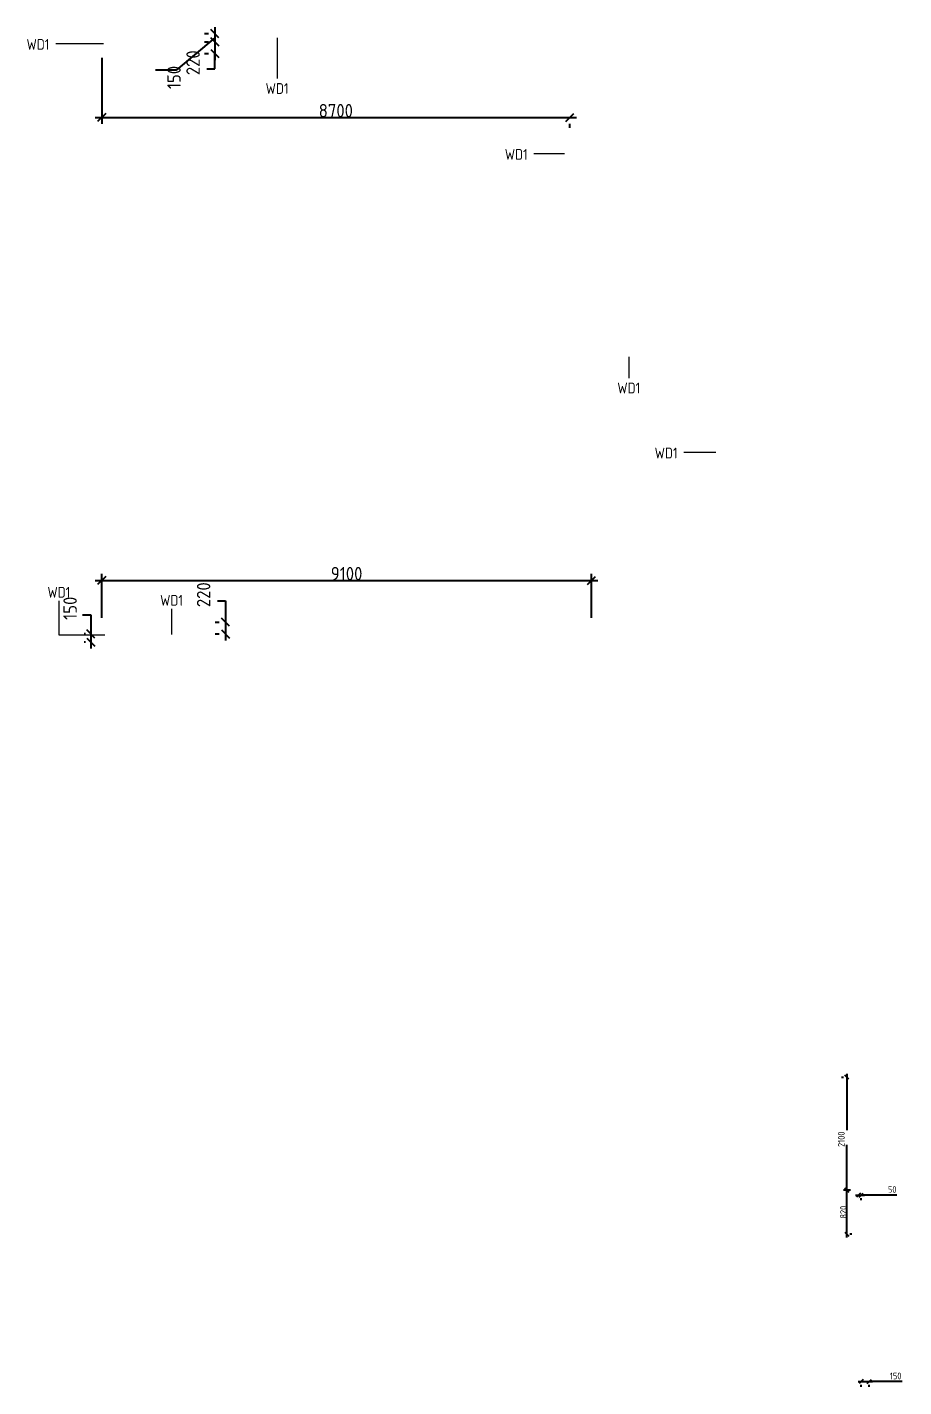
# Model space of a CAD drawing. Header units: millimetres. Extents: x -4029 to 232974, y -8553 to 104777.
# Drawn here: x 216687 to 232974, y 67906 to 93160 of the extents above; entities that cross this region are included whole.
import ezdxf

# ---------------------------------------------------------------- set-up
doc = ezdxf.new("R2010")
doc.units = ezdxf.units.MM
doc.layers.add('5.1) Перегародка WD6', color=6, linetype='Continuous', lineweight=9)
doc.styles.add('GOST Common_1', font='', dxfattribs={"width": 0.9, "height": 200})
doc.styles.add('ISOCPEUR', font='isocpeur.ttf', dxfattribs={"width": 0.9, "height": 250})
doc.styles.add('ISOCPEUR_3', font='isocpeur.ttf', dxfattribs={"width": 0.9, "height": 125})
doc.styles.get('GOST Common_1').set_extended_font_data('GOST Common')
doc.dimstyles.new('ISO-2_5_0_9К_БОЛЬШОЙ', dxfattribs={"dimscale": 304.8, "dimtxt": 248.995294, "dimasz": 0.492126, "dimexe": 0.393701, "dimexo": 0.984252, "dimgap": 0, "dimtad": 1, "dimdec": 0, "dimrnd": 10, "dimzin": 0, "dimdsep": 46, "dimtxsty": 'ISOCPEUR', "dimblk1": 'OBLIQUE', "dimblk2": 'OBLIQUE', "dimsah": 1, "dimcen": 0.09, "dimdle": 0.393701, "dimazin": 0, "dimtfac": 1, "dimtdec": 4, "dimtix": 1, "dimtmove": 0, "dimatfit": 3, "dimfxl": 1, "dimtvp": 1, "dimtolj": 1, "dimtzin": 0, "dimarcsym": 2})
doc.dimstyles.new('ISO-2_5_0_9К_БОЛЬШОЙ_2', dxfattribs={"dimscale": 304.8, "dimtxt": 248.995294, "dimasz": 0.492126, "dimexe": 0.393701, "dimexo": 0.984252, "dimgap": 0, "dimtad": 1, "dimdec": 0, "dimrnd": 10, "dimzin": 0, "dimdsep": 46, "dimtxsty": 'ISOCPEUR', "dimblk1": 'OBLIQUE', "dimblk2": 'OBLIQUE', "dimsah": 1, "dimcen": 0.09, "dimdle": 0.393701, "dimazin": 0, "dimtfac": 1, "dimtdec": 4, "dimtix": 1, "dimtmove": 1, "dimatfit": 3, "dimfxl": 1, "dimtvp": 1, "dimtolj": 1, "dimtzin": 0, "dimarcsym": 2})
doc.dimstyles.new('ISO-2_5_0_9К_БОЛЬШОЙ_3', dxfattribs={"dimscale": 304.8, "dimtxt": 124.497647, "dimasz": 0.246063, "dimexe": 0.19685, "dimexo": 0.492126, "dimgap": 0, "dimtad": 1, "dimdec": 0, "dimrnd": 10, "dimzin": 0, "dimdsep": 46, "dimtxsty": 'ISOCPEUR_3', "dimblk1": 'OBLIQUE', "dimblk2": 'OBLIQUE', "dimsah": 1, "dimcen": 0.09, "dimdle": 0.19685, "dimazin": 0, "dimtfac": 1, "dimtdec": 4, "dimtix": 1, "dimtmove": 1, "dimatfit": 3, "dimfxl": 1, "dimtvp": 1, "dimtolj": 1, "dimtzin": 0, "dimarcsym": 2})
doc.dimstyles.new('ISO-2_5_0_9К_БОЛЬШОЙ_4', dxfattribs={"dimscale": 304.8, "dimtxt": 124.497647, "dimasz": 0.246063, "dimexe": 0.19685, "dimexo": 0.492126, "dimgap": 0, "dimtad": 1, "dimdec": 0, "dimrnd": 10, "dimzin": 0, "dimdsep": 46, "dimtxsty": 'ISOCPEUR_3', "dimblk1": 'OBLIQUE', "dimblk2": 'OBLIQUE', "dimsah": 1, "dimcen": 0.09, "dimdle": 0.19685, "dimazin": 0, "dimtfac": 1, "dimtdec": 4, "dimtix": 1, "dimtmove": 0, "dimatfit": 3, "dimfxl": 1, "dimtvp": 1, "dimtolj": 1, "dimtzin": 0, "dimarcsym": 2})
doc.dimstyles.new('ISO-2_5_0_9К_БОЛЬШОЙ_5', dxfattribs={"dimscale": 304.8, "dimtxt": 124.497647, "dimasz": 0.246063, "dimexe": 0.19685, "dimexo": 0.492126, "dimgap": 0, "dimtad": 1, "dimdec": 0, "dimrnd": 10, "dimzin": 0, "dimdsep": 46, "dimtxsty": 'ISOCPEUR_3', "dimblk1": 'OBLIQUE', "dimblk2": 'OBLIQUE', "dimsah": 1, "dimcen": 0.09, "dimdle": 0.19685, "dimazin": 0, "dimtfac": 1, "dimtdec": 4, "dimtix": 1, "dimtmove": 2, "dimatfit": 3, "dimfxl": 1, "dimtvp": 1, "dimtolj": 1, "dimtzin": 0, "dimarcsym": 2})

# ---------------------------------------------------------------- blocks, each defined once
blk = doc.blocks.new('_Oblique')
at = {"color": 0, "linetype": 'ByBlock', "lineweight": -2}
blk.add_line((-0.5, -0.5), (0.5, 0.5), dxfattribs=at)
blk = doc.blocks.new('*D880')
at = {"layer": '5.1) Перегародка WD6', "color": 0, "lineweight": -2, "transparency": 16777216}
for p, q in [((217717, 82244), (217867, 82244)), ((217867, 82244), (217867, 81889)), ((217771, 81889), (217747, 81889)), ((217867, 82009), (217867, 81619)), ((217771, 81739), (217747, 81739))]:
    blk.add_line(p, q, dxfattribs=at)
at = {"layer": 'Defpoints', "color": 0, "transparency": 16777216}
for p in [(218071, 81889), (217867, 81739), (218071, 81739)]:
    blk.add_point(p, dxfattribs=at)
at = {"layer": '5.1) Перегародка WD6', "color": 0, "lineweight": -2, "transparency": 16777216, "xscale": 150, "yscale": 150, "zscale": 150}
for p, rotation in [((217867, 81889), 90), ((217867, 81739), 270)]:
    blk.add_blockref('_Oblique', p, dxfattribs=dict(at, rotation=rotation))
at = {"layer": '5.1) Перегародка WD6', "color": 0, "transparency": 16777216, "insert": (217359, 82152), "char_height": 250, "width": 517.14, "attachment_point": 1, "rotation": 90, "line_spacing_factor": 1.149209, "style": 'ISOCPEUR'}
blk.add_mtext('\\A1;150', dxfattribs=at)
blk = doc.blocks.new('*D881')
at = {"layer": '5.1) Перегародка WD6', "color": 0, "lineweight": -2, "transparency": 16777216}
for p, q in [((218071, 92590), (218071, 91364)), ((217951, 91484), (226891, 91484)), ((226771, 91290), (226771, 91364))]:
    blk.add_line(p, q, dxfattribs=at)
at = {"layer": 'Defpoints', "color": 0, "transparency": 16777216}
for p in [(218071, 92890), (226771, 91590), (226771, 91484)]:
    blk.add_point(p, dxfattribs=at)
at = {"layer": '5.1) Перегародка WD6', "color": 0, "lineweight": -2, "transparency": 16777216, "xscale": 150, "yscale": 150, "zscale": 150, "rotation": 180}
blk.add_blockref('_Oblique', (218071, 91484), dxfattribs=at)
at = {"layer": '5.1) Перегародка WD6', "color": 0, "lineweight": -2, "transparency": 16777216, "xscale": 150, "yscale": 150, "zscale": 150}
blk.add_blockref('_Oblique', (226771, 91484), dxfattribs=at)
at = {"layer": '5.1) Перегародка WD6', "color": 0, "transparency": 16777216, "insert": (222421, 91609), "char_height": 250, "width": 758.48, "attachment_point": 5, "style": 'ISOCPEUR'}
blk.add_mtext('\\A1;8700', dxfattribs=at)
blk = doc.blocks.new('*D882')
at = {"layer": '5.1) Перегародка WD6', "color": 0, "lineweight": -2, "transparency": 16777216}
for p, q in [((220174, 92965), (219455, 92361)), ((219980, 93040), (220054, 93040)), ((220174, 93160), (220174, 92770)), ((219980, 92890), (220054, 92890)), ((219455, 92361), (219073, 92361))]:
    blk.add_line(p, q, dxfattribs=at)
at = {"layer": 'Defpoints', "color": 0, "transparency": 16777216}
for p in [(220280, 93040), (220174, 92890), (220280, 92890)]:
    blk.add_point(p, dxfattribs=at)
at = {"layer": '5.1) Перегародка WD6', "color": 0, "lineweight": -2, "transparency": 16777216, "xscale": 150, "yscale": 150, "zscale": 150}
for p, rotation in [((220174, 93040), 90), ((220174, 92890), 270)]:
    blk.add_blockref('_Oblique', p, dxfattribs=dict(at, rotation=rotation))
at = {"layer": '5.1) Перегародка WD6', "color": 0, "transparency": 16777216, "insert": (219289, 92011), "char_height": 250, "width": 517.14, "attachment_point": 1, "rotation": 90, "line_spacing_factor": 1.149209, "style": 'ISOCPEUR'}
blk.add_mtext('\\A1;150', dxfattribs=at)
blk = doc.blocks.new('*D883')
at = {"layer": '5.1) Перегародка WD6', "color": 0, "lineweight": -2, "transparency": 16777216}
for p, q in [((220174, 93010), (220174, 92550)), ((219980, 92890), (220054, 92890)), ((219980, 92670), (220054, 92670)), ((220174, 92386), (220174, 92670)), ((220024, 92386), (220174, 92386))]:
    blk.add_line(p, q, dxfattribs=at)
at = {"layer": 'Defpoints', "color": 0, "transparency": 16777216}
for p in [(220280, 92890), (220174, 92670), (220280, 92670)]:
    blk.add_point(p, dxfattribs=at)
at = {"layer": '5.1) Перегародка WD6', "color": 0, "lineweight": -2, "transparency": 16777216, "xscale": 150, "yscale": 150, "zscale": 150}
for p, rotation in [((220174, 92890), 90), ((220174, 92670), 270)]:
    blk.add_blockref('_Oblique', p, dxfattribs=dict(at, rotation=rotation))
at = {"layer": '5.1) Перегародка WD6', "color": 0, "transparency": 16777216, "insert": (219644, 92269), "char_height": 250, "width": 568.86, "attachment_point": 1, "rotation": 90, "line_spacing_factor": 1.149209, "style": 'ISOCPEUR'}
blk.add_mtext('\\A1;220', dxfattribs=at)
blk = doc.blocks.new('*D884')
at = {"layer": '5.1) Перегародка WD6', "color": 0, "lineweight": -2, "transparency": 16777216}
for p, q in [((220221, 82506), (220371, 82506)), ((220371, 82506), (220371, 82109)), ((220177, 82109), (220251, 82109)), ((220371, 82229), (220371, 81769)), ((220177, 81889), (220251, 81889))]:
    blk.add_line(p, q, dxfattribs=at)
at = {"layer": 'Defpoints', "color": 0, "transparency": 16777216}
for p in [(220477, 82109), (220371, 81889), (220477, 81889)]:
    blk.add_point(p, dxfattribs=at)
at = {"layer": '5.1) Перегародка WD6', "color": 0, "lineweight": -2, "transparency": 16777216, "xscale": 150, "yscale": 150, "zscale": 150}
for p, rotation in [((220371, 82109), 90), ((220371, 81889), 270)]:
    blk.add_blockref('_Oblique', p, dxfattribs=dict(at, rotation=rotation))
at = {"layer": '5.1) Перегародка WD6', "color": 0, "transparency": 16777216, "insert": (219840, 82388), "char_height": 250, "width": 568.86, "attachment_point": 1, "rotation": 90, "line_spacing_factor": 1.149209, "style": 'ISOCPEUR'}
blk.add_mtext('\\A1;220', dxfattribs=at)
blk = doc.blocks.new('*D885')
at = {"layer": '5.1) Перегародка WD6', "color": 0, "lineweight": -2, "transparency": 16777216}
for p, q in [((217951, 82885), (227291, 82885)), ((218071, 82189), (218071, 83005)), ((227171, 82189), (227171, 83005))]:
    blk.add_line(p, q, dxfattribs=at)
at = {"layer": 'Defpoints', "color": 0, "transparency": 16777216}
for p in [(227171, 82885), (218071, 81889), (227171, 81889)]:
    blk.add_point(p, dxfattribs=at)
at = {"layer": '5.1) Перегародка WD6', "color": 0, "lineweight": -2, "transparency": 16777216, "xscale": 150, "yscale": 150, "zscale": 150, "rotation": 180}
blk.add_blockref('_Oblique', (218071, 82885), dxfattribs=at)
at = {"layer": '5.1) Перегародка WD6', "color": 0, "lineweight": -2, "transparency": 16777216, "xscale": 150, "yscale": 150, "zscale": 150}
blk.add_blockref('_Oblique', (227171, 82885), dxfattribs=at)
at = {"layer": '5.1) Перегародка WD6', "color": 0, "transparency": 16777216, "insert": (222621, 83010), "char_height": 250, "width": 706.76, "attachment_point": 5, "style": 'ISOCPEUR'}
blk.add_mtext('\\A1;9100', dxfattribs=at)
blk = doc.blocks.new('*D886')
at = {"layer": '5.1) Перегародка WD6', "color": 0, "lineweight": -2, "transparency": 16777216}
for p, q in [((232123, 68003), (232393, 68003)), ((232183, 67906), (232183, 67943)), ((232940, 68003), (232333, 68003)), ((232333, 67906), (232333, 67943))]:
    blk.add_line(p, q, dxfattribs=at)
at = {"layer": 'Defpoints', "color": 0, "transparency": 16777216}
for p in [(232183, 68056), (232333, 68056), (232333, 68003)]:
    blk.add_point(p, dxfattribs=at)
at = {"layer": '5.1) Перегародка WD6', "color": 0, "lineweight": -2, "transparency": 16777216, "xscale": 75, "yscale": 75, "zscale": 75, "rotation": 180}
blk.add_blockref('_Oblique', (232183, 68003), dxfattribs=at)
at = {"layer": '5.1) Перегародка WD6', "color": 0, "lineweight": -2, "transparency": 16777216, "xscale": 75, "yscale": 75, "zscale": 75}
blk.add_blockref('_Oblique', (232333, 68003), dxfattribs=at)
at = {"layer": '5.1) Перегародка WD6', "color": 0, "transparency": 16777216, "insert": (232715, 68170), "char_height": 125, "width": 258.57, "attachment_point": 1, "line_spacing_factor": 1.149209, "style": 'ISOCPEUR_3'}
blk.add_mtext('\\A1;150', dxfattribs=at)
blk = doc.blocks.new('*D887')
at = {"layer": '5.1) Перегародка WD6', "color": 0, "lineweight": -2, "transparency": 16777216}
for p, q in [((231983, 71558), (231853, 71558)), ((231913, 70679), (231913, 71618)), ((232010, 70739), (231973, 70739))]:
    blk.add_line(p, q, dxfattribs=at)
at = {"layer": 'Defpoints', "color": 0, "transparency": 16777216}
for p in [(231913, 71558), (232133, 71558), (231860, 70739)]:
    blk.add_point(p, dxfattribs=at)
at = {"layer": '5.1) Перегародка WD6', "color": 0, "lineweight": -2, "transparency": 16777216, "xscale": 75, "yscale": 75, "zscale": 75}
for p, rotation in [((231913, 71558), 90), ((231913, 70739), 270)]:
    blk.add_blockref('_Oblique', p, dxfattribs=dict(at, rotation=rotation))
at = {"layer": '5.1) Перегародка WD6', "color": 0, "transparency": 16777216, "insert": (231851, 71149), "char_height": 125, "width": 284.43, "attachment_point": 5, "rotation": 90, "style": 'ISOCPEUR_3'}
blk.add_mtext('\\A1;820', dxfattribs=at)
blk = doc.blocks.new('*D888')
at = {"layer": '5.1) Перегародка WD6', "color": 0, "lineweight": -2, "transparency": 16777216}
for p, q in [((232073, 71467), (232243, 71467)), ((232133, 71408), (232133, 71407)), ((232842, 71467), (232183, 71467)), ((232183, 71370), (232183, 71407))]:
    blk.add_line(p, q, dxfattribs=at)
at = {"layer": 'Defpoints', "color": 0, "transparency": 16777216}
for p in [(232133, 71558), (232183, 71520), (232183, 71467)]:
    blk.add_point(p, dxfattribs=at)
at = {"layer": '5.1) Перегародка WD6', "color": 0, "lineweight": -2, "transparency": 16777216, "xscale": 75, "yscale": 75, "zscale": 75, "rotation": 180}
blk.add_blockref('_Oblique', (232133, 71467), dxfattribs=at)
at = {"layer": '5.1) Перегародка WD6', "color": 0, "lineweight": -2, "transparency": 16777216, "xscale": 75, "yscale": 75, "zscale": 75}
blk.add_blockref('_Oblique', (232183, 71467), dxfattribs=at)
at = {"layer": '5.1) Перегародка WD6', "color": 0, "transparency": 16777216, "insert": (232679, 71634), "char_height": 125, "width": 189.62, "attachment_point": 1, "line_spacing_factor": 1.149209, "style": 'ISOCPEUR_3'}
blk.add_mtext('\\A1;50', dxfattribs=at)
blk = doc.blocks.new('*D889')
at = {"layer": '5.1) Перегародка WD6', "color": 0, "lineweight": -2, "transparency": 16777216}
for p, q in [((231813, 73658), (231853, 73658)), ((231913, 73718), (231913, 72673)), ((231913, 71498), (231913, 72403)), ((231983, 71558), (231853, 71558))]:
    blk.add_line(p, q, dxfattribs=at)
at = {"layer": 'Defpoints', "color": 0, "transparency": 16777216}
for p in [(231963, 73658), (231913, 71558), (232133, 71558)]:
    blk.add_point(p, dxfattribs=at)
at = {"layer": '5.1) Перегародка WD6', "color": 0, "lineweight": -2, "transparency": 16777216, "xscale": 75, "yscale": 75, "zscale": 75}
for p, rotation in [((231913, 73658), 90), ((231913, 71558), 270)]:
    blk.add_blockref('_Oblique', p, dxfattribs=dict(at, rotation=rotation))
at = {"layer": '5.1) Перегародка WD6', "color": 0, "transparency": 16777216, "insert": (231750, 72361), "char_height": 125, "width": 353.38, "attachment_point": 1, "rotation": 90, "line_spacing_factor": 1.149209, "style": 'ISOCPEUR_3'}
blk.add_mtext('\\A1;2100', dxfattribs=at)

msp = doc.modelspace()

# ---------------------------------------------------------------- linework, layer by layer
at = {"layer": '5.1) Перегародка WD6', "color": 18, "true_color": 0x000000}
for p, q in [((221331.4884, 92965.0976), (221331.4884, 92205.2912)), ((218105.278, 92852.9844), (217215.9257, 92852.9844)), ((226667.1287, 90809.4387), (226101.9101, 90809.4387)), ((227865.8243, 87038.2338), (227865.8243, 86642.4977)), ((229483.9453, 85261.8183), (228885.9441, 85261.8183)), ((217278.0225, 81867.8356), (217278.0225, 82504.9707)), ((219371.4666, 81879.6478), (219371.4666, 82354.9708)), ((218127.536, 81867.8356), (217278.0225, 81867.8356))]:
    msp.add_line(p, q, dxfattribs=at)

# ---------------------------------------------------------------- texts
at = {"layer": '5.1) Перегародка WD6', "color": 18, "true_color": 0x000000, "char_height": 200, "width": 533.923875, "attachment_point": 1, "style": 'GOST Common_1'}
for insert in [(216674.3549, 92940.5574), (221116.4801, 92120.8641), (225560.3393, 90897.0116), (227650.816, 86558.0706), (228344.3733, 85349.3912), (217063.0142, 82764.5437), (219156.4583, 82614.5437)]:
    msp.add_mtext('WD1', dxfattribs=dict(at, insert=insert))

# ---------------------------------------------------------------- dimensions: what is measured, and where the dimension line sits
at = {"layer": '5.1) Перегародка WD6', "color": 18, "true_color": 0x000000}
for base, p1, p2, dimstyle, override, picture, middle in [((220174.061, 92890.0976), (220280.127, 93040.0976), (220280.127, 92890.0976), 'ISO-2_5_0_9К_БОЛЬШОЙ_2', {"dimpost": '<>', "dimfxl": 150}, '*D882', (219455.2274, 92361.4538)), ((220174.061, 92670.0976), (220280.127, 92890.0976), (220280.127, 92670.0976), 'ISO-2_5_0_9К_БОЛЬШОЙ_2', {"dimpost": '<>', "dimfxl": 220}, '*D883', (220014.1137, 92386.4711)), ((220370.8643, 81889.0978), (220476.9303, 82109.0977), (220476.9303, 81889.0978), 'ISO-2_5_0_9К_БОЛЬШОЙ_2', {"dimpost": '<>', "dimfxl": 219.999915}, '*D884', (220210.917, 82506.0187)), ((217866.5091, 81739.0977), (218070.6096, 81889.0978), (218070.6096, 81739.0977), 'ISO-2_5_0_9К_БОЛЬШОЙ_2', {"dimpost": '<>', "dimfxl": 150.000085}, '*D880', (217706.5618, 82243.519)), ((231913.295, 71558.2369), (231963.4635, 73658.2369), (232133.4635, 71558.2369), 'ISO-2_5_0_9К_БОЛЬШОЙ_5', {"dimpost": '<>', "dimfxl": 2106.869716}, '*D889', (231833.3214, 72538.0095))]:
    dim = msp.add_linear_dim(base=base, p1=p1, p2=p2, angle=90, dimstyle=dimstyle, override=override, dxfattribs=at)
    dim.commit()
    dim.dimension.update_dxf_attribs({"geometry": picture, "text_midpoint": middle, "dimtype": 160, "text_rotation": 90})
for base, p1, p2, override, picture, middle in [((226770.6096, 91483.5227), (218070.6096, 92890.0976), (226770.6096, 91589.5888), {"dimpost": '<>', "dimfxl": 8796.665456}, '*D881', (222420.6096, 91608.5227)), ((227170.6096, 82884.5198), (218070.6096, 81889.0978), (227170.6096, 81889.0978), {"dimpost": '<>', "dimfxl": 9100}, '*D885', (222620.6096, 83009.5198))]:
    dim = msp.add_linear_dim(base=base, p1=p1, p2=p2, dimstyle='ISO-2_5_0_9К_БОЛЬШОЙ', override=override, dxfattribs=at)
    dim.commit()
    dim.dimension.update_dxf_attribs({"geometry": picture, "text_midpoint": middle})
dim = msp.add_linear_dim(base=(231913.295, 71558.2369), p1=(231860.262, 70739.0977), p2=(232133.4635, 71558.2369), angle=90, dimstyle='ISO-2_5_0_9К_БОЛЬШОЙ_4', override={"dimpost": '<>', "dimfxl": 863.497621}, dxfattribs=at)
dim.commit()
dim.dimension.update_dxf_attribs({"geometry": '*D887', "text_midpoint": (231850.795, 71148.6673)})
for base, p1, p2, override, picture, middle in [((232183.4634, 71467.0022), (232133.4635, 71558.2369), (232183.4634, 71520.0352), {"dimpost": '<>', "dimfxl": 62.923476}, '*D888', (232774.0455, 71546.9758)), ((232333.4634, 68002.8437), (232183.4634, 68055.8767), (232333.4634, 68055.8767), {"dimpost": '<>', "dimfxl": 150}, '*D886', (232844.4122, 68082.8173))]:
    dim = msp.add_linear_dim(base=base, p1=p1, p2=p2, dimstyle='ISO-2_5_0_9К_БОЛЬШОЙ_3', override=override, dxfattribs=at)
    dim.commit()
    dim.dimension.update_dxf_attribs({"geometry": picture, "text_midpoint": middle, "dimtype": 160})

doc.saveas('drawing.dxf')
